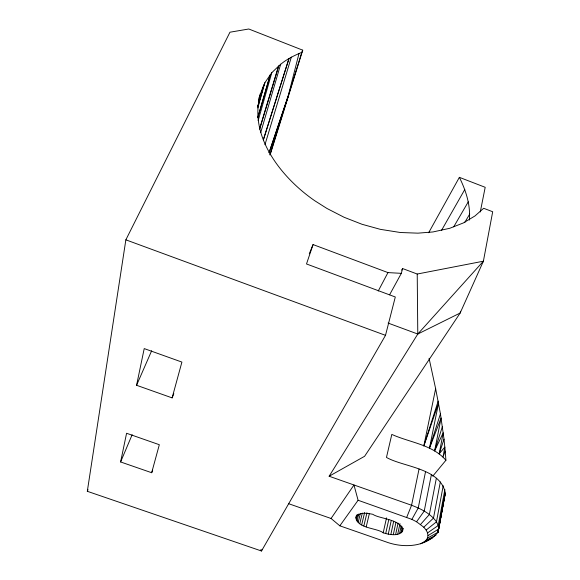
<?xml version="1.0" encoding="UTF-8"?>
<svg xmlns="http://www.w3.org/2000/svg" width="580" height="580" viewBox="0 0 580 580"><rect width="100%" height="100%" fill="white"/><g stroke="black" fill="none" stroke-linecap="round" stroke-linejoin="round"><path stroke-width="0.87" d="M469.365 220.074C470.685 205.204 465.907 190.508 459.367 177.335L428.671 232.739M403.26 528.322C401.925 537.399 389.354 534.724 383.199 532.832C377.558 527.836 353.836 528.489 356.374 515.482M288.521 503.665L331.064 518.484L339.837 525.821L385.983 541.872C403.136 548.238 425.749 547.447 437.958 532.28L438.436 528.779M302.724 50.17L301.832 52.309C293.509 55.839 285.142 59.958 278.523 66.222L271.795 72.689L264.915 82.643L263.777 85.376C243.39 129.985 279.342 176.393 314.831 200.781L326.931 208.452L344.099 217.275L362.058 224.293L380.364 229.346L400.367 232.507L417.941 233.16L432.912 231.964L449.768 228.288L463.34 222.959L475.005 215.927L483.676 208.285L492.688 211.743L483.387 261.203L417.223 274.036L402.563 268.533L401.338 273.347L387.962 272.593L313.055 244.571L306.501 263.965L395.299 296.989L385.504 335.341L261.486 551L87.312 491.303L125.86 239.83L229.956 32.212L248.784 29L302.724 50.17L270.149 154.758M423.603 542.278L425.974 540.371L427.46 538.124L437.958 532.28L438.524 528.735M438.806 526.966L439.089 525.197M402.709 530.939C401.882 518.991 379.603 519.078 372.788 514.3C367.445 513.249 359.245 511.603 355.953 517.215M432.774 476.151L445.911 460.259C432.368 444.505 409.676 442.54 391.812 434.405L386.468 457.432C403.593 467.168 440.626 468.016 445.324 493.123L437.958 532.28L439.684 522.537M440.002 520.767L440.786 516.345M441.097 514.569L441.409 512.8M441.728 511.031L442.511 506.601M442.823 504.832L443.135 503.063M437.958 532.28L443.91 499.858L438.719 529.018L428.004 535.608L427.46 538.124M444.882 489.491L438.219 525.502L438.719 529.018L445.324 493.123L444.07 498.981M443.207 485.721L436.464 521.826L438.219 525.502L427.569 532.897L428.004 535.608M440.336 481.929L433.492 518.114L423.799 527.205L416.556 521.775L411.887 519.383L358.092 500.257L353.974 484.982L331.064 518.484M435.638 388.673L440.438 413.837L444.019 439.176L445.244 451.262L442.989 457.025L444.824 447.093L439.176 453.828L443.2 432.782L434.63 450.856L441.083 418.013L429.476 448.18L438.538 403.187L423.828 445.882L435.638 388.673L429.077 358.324M436.349 478.246L429.374 514.489L420.565 524.414M431.361 474.795L424.234 511.06L416.556 521.775M460.505 311.264L460.158 313.019L364.602 456.286L329.135 476.231L411.575 505.267C420.921 508.798 430.527 513.467 436.464 521.826L426.155 530.062L427.569 532.897M480.276 211.975L485.192 187.304L459.367 177.335M425.532 471.692L418.238 507.95L411.887 519.383M419.05 469.032L411.575 505.267L406.711 517.316M120.604 461.955L126.578 433.267L159.326 444.715L151.677 472.722L120.604 461.955L132.16 434.71M136.576 385.279L144.217 348.587L181.903 362.087L172.122 397.88L136.576 385.279L151.663 350.748M402.063 532.019L402.796 528.532M399.526 533.68L401.179 525.857M400.99 532.94L402.266 526.85M397.721 534.223L399.975 523.595M395.625 534.542L398.076 523.044M393.305 534.644L395.959 522.275M390.826 534.514L393.689 521.275M388.266 534.158L391.152 520.934M385.7 533.593L388.803 519.499M383.199 532.832L386.519 517.867M366.212 526.908L369.308 513.735M363.841 525.973L366.959 512.807M361.673 524.885L364.602 512.597M359.774 523.682L362.304 513.148M356.997 521.072L358.701 514.039M358.201 522.399L360.318 513.612M355.852 518.44L356.693 514.982M356.207 519.738L357.49 514.453M269.874 154.911L288.159 96.113L298.997 53.57M258.484 100.587L259.695 96.222M259.021 98.201L260.239 93.837M257.832 107.909L264.915 82.643M257.73 106.647L263.885 84.883M257.861 106.299L263.777 85.376M258.151 120.618L271.795 72.689M257.73 117.631L270.12 75.117M257.897 117.356L270.302 74.733M260.688 132.653L280.684 64.141M259.637 129.253L278.733 65.939M264.958 144.71L291.349 57.101M259.644 128.651L278.523 66.222M262 549.303L261.486 551L260.326 549.862M269.171 152.612L288.159 96.113L301.832 52.309M263.45 139.766L288.949 58.631L263.334 139.737M429.476 448.18L440.438 413.837M423.828 445.882L438.168 401.113M434.63 450.856L442.402 426.612M439.176 453.828L444.019 439.176M269.026 152.736L288.159 96.113M151.677 472.722L152.678 470.206M172.122 397.88L173.819 393.697M309.307 253.779L313.055 244.571M87.312 491.303L88.037 489.65M388.107 323.075L417.788 334.036L483.387 261.203L460.158 313.019L417.788 334.036L329.135 476.231M378.233 291.022L387.962 272.593M401.701 270.12L402.563 268.533M389.593 294.807L401.338 273.347M441.576 230.289L464.798 189.493M453.712 226.823L468.285 201.818M464.631 222.648L469.72 214.078M482.408 262.704L483.387 261.203M339.837 525.821L358.092 500.257M425.974 540.371L436 535.18M420.42 543.801L432.912 537.645M427.148 540.082L428.809 539.61M125.86 239.83L385.504 335.341M423.799 527.205L426.155 530.062M445.244 451.262L445.911 460.259M417.223 274.036L417.788 334.036"/></g></svg>
